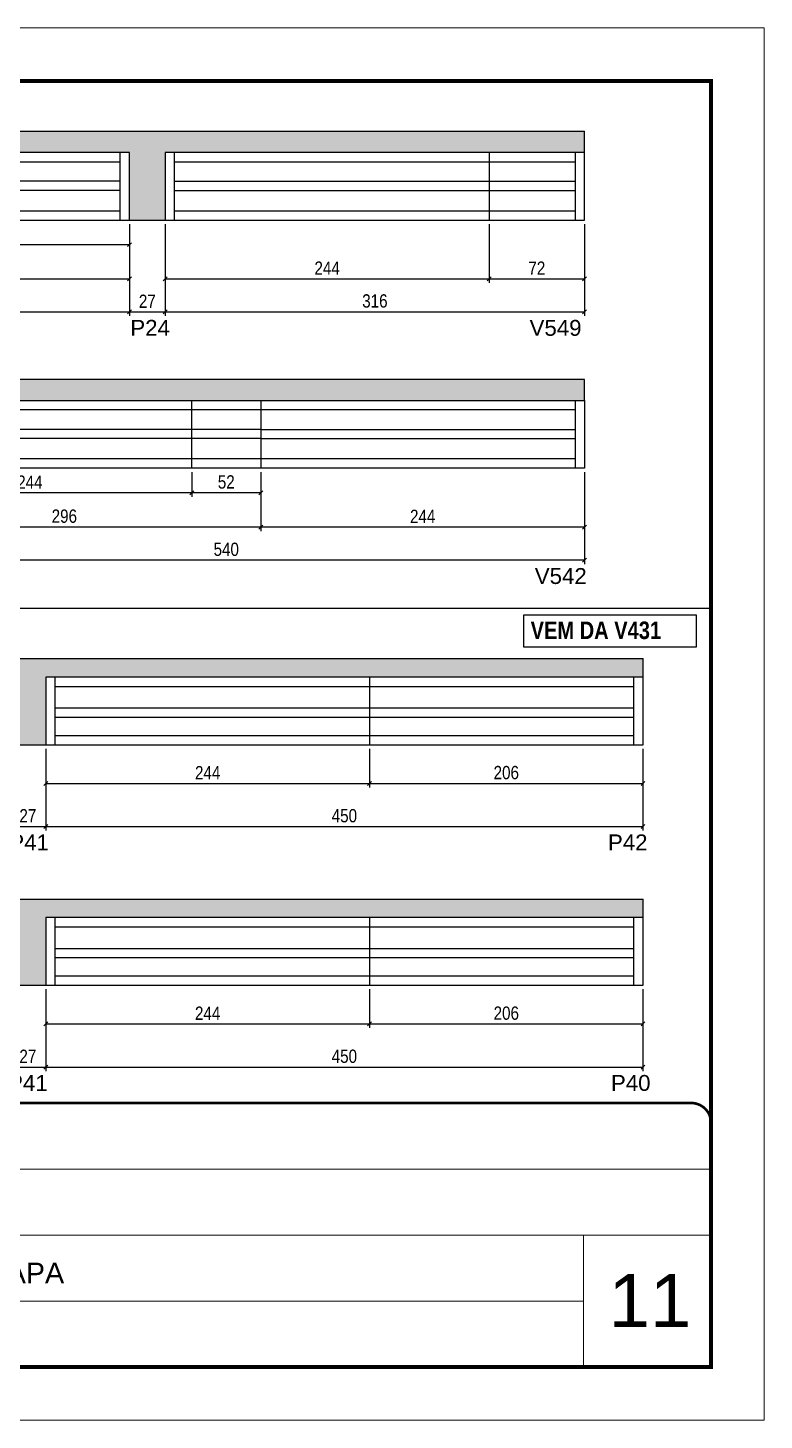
# Model space of a CAD drawing. Extents: x -15895 to 12929, y -2522 to 15173.
# Drawn here: x 7423 to 7978, y 11261 to 12311 of the extents above; entities that cross this region are included whole.
import ezdxf

# ---------------------------------------------------------------- set-up
doc = ezdxf.new("R2010")
doc.units = 0
doc.header["$PDMODE"] = 35
doc.header["$PDSIZE"] = -10
doc.linetypes.add('CONTINUO', pattern=[0])
doc.linetypes.add('DASHED', pattern=[0.75, 0.5, -0.25])
for name, color, linetype in [('5', 5, 'Continuous'), ('COTA', 241, 'Continuous'), ('NOMENCLATURA', 7, 'Continuous'), ('Painéis', 200, 'Continuous'), ('SARR_2.2x7', 40, 'Continuous')]:
    doc.layers.add(name, color=color, linetype=linetype)
for name, color, linetype, lineweight in [('CARIMBO', 255, 'Continuous', 9), ('Folhas', 255, 'Continuous', 9), ('SARRAFO DE PRESSAO', 251, 'DASHED', 9)]:
    doc.layers.add(name, color=color, linetype=linetype, lineweight=lineweight)
doc.styles.add('ARIAL', font='arial.ttf')
doc.styles.add('COTA TECNICA', font='techl___.ttf', dxfattribs={"height": 10})
doc.styles.get("Standard").update_dxf_attribs({"font": 'arial.ttf'})
doc.styles.add('TECNICA', font='techb___.ttf', dxfattribs={"height": 10})
doc.dimstyles.new('PAINEL', dxfattribs={"dimtxt": 10, "dimasz": 3, "dimexe": 3, "dimexo": 3, "dimgap": 3, "dimtad": 1, "dimdec": 1, "dimzin": 12, "dimdsep": 46, "dimtxsty": 'COTA TECNICA', "dimblk1": 'OBLIQUE', "dimblk2": 'OBLIQUE', "dimsah": 1, "dimcen": 0.9, "dimclrd": 4, "dimclre": 4, "dimclrt": 240, "dimadec": 1, "dimazin": 3, "dimtfac": 1, "dimtdec": 1, "dimtmove": 0, "dimatfit": 3, "dimfxl": 1, "dimtolj": 1, "dimtzin": 12, "dimarcsym": 0})

# ---------------------------------------------------------------- blocks, each defined once
blk = doc.blocks.new('9999999999')
at = {"color": 30, "linetype": 'CONTINUO'}
for p, q in [((98564.6, 34379.6), (99584, 34379.6)), ((98564.6, 34329.8), (99488, 34329.8)), ((99584, 34329.8), (99488, 34329.8)), ((99488, 34329.8), (99488, 34230.2)), ((98564.6, 34280), (99488, 34280))]:
    blk.add_line(p, q, dxfattribs=at)
at = {"color": 30, "linetype": 'CONTINUO', "const_width": 2}
blk.add_lwpolyline([(99584, 34230.2), (99584, 34414.4, 0.414214), (99569, 34429.4), (98229, 34429.4, 0.414214), (98214, 34414.4), (98214, 34245.2, 0.414214), (98229, 34230.2), (99584, 34230.2)], format="xyb", dxfattribs=at)
at = {"layer": 'Folhas'}
blk.add_lwpolyline([(98139, 34190.2), (99624, 34190.2), (99624, 35240.2), (98139, 35240.2)], close=True, dxfattribs=at)
at = {"layer": 'Folhas', "color": 30, "const_width": 3}
blk.add_lwpolyline([(98214, 34230.2), (99584, 34230.2), (99584, 35200.2), (98214, 35200.2)], close=True, dxfattribs=at)
at = {"color": 7, "linetype": 'Continuous', "ltscale": 5, "style": 'ARIAL'}
blk.add_text('2°PAVIMENTO - 2°ETAPA', height=15.483, dxfattribs=at).set_placement((98837.7, 34293.5))
blk = doc.blocks.new('_Oblique')
at = {"color": 0, "linetype": 'ByBlock', "lineweight": -2}
blk.add_line((-0.5, -0.5), (0.5, 0.5), dxfattribs=at)
blk = doc.blocks.new('*D174')
at = {"layer": 'COTA', "color": 4, "lineweight": -2, "transparency": 16777216}
for p, q in [((6959.6, 12162.7), (6959.6, 12093.5)), ((7499.6, 12162.7), (7499.6, 12093.5)), ((6959.6, 12096.5), (7499.6, 12096.5))]:
    blk.add_line(p, q, dxfattribs=at)
at = {"layer": 'Defpoints', "color": 0, "transparency": 16777216}
for p in [(6959.6, 12165.7), (7499.6, 12165.7), (7499.6, 12096.5)]:
    blk.add_point(p, dxfattribs=at)
at = {"layer": 'COTA', "color": 4, "lineweight": -2, "transparency": 16777216, "xscale": 3, "yscale": 3, "zscale": 3, "rotation": 180}
blk.add_blockref('_Oblique', (6959.6, 12096.5), dxfattribs=at)
at = {"layer": 'COTA', "color": 4, "lineweight": -2, "transparency": 16777216, "xscale": 3, "yscale": 3, "zscale": 3}
blk.add_blockref('_Oblique', (7499.6, 12096.5), dxfattribs=at)
at = {"layer": 'COTA', "color": 240, "transparency": 16777216, "insert": (7229.6, 12104.6), "char_height": 10, "attachment_point": 5, "style": 'COTA TECNICA'}
blk.add_mtext('\\A1;540', dxfattribs=at)
blk = doc.blocks.new('*D170')
at = {"layer": 'COTA', "color": 4, "lineweight": -2, "transparency": 16777216}
for p, q in [((7203.6, 12162.7), (7203.6, 12118.4)), ((7499.6, 12162.7), (7499.6, 12118.4)), ((7203.6, 12121.4), (7499.6, 12121.4))]:
    blk.add_line(p, q, dxfattribs=at)
at = {"layer": 'Defpoints', "color": 0, "transparency": 16777216}
for p in [(7203.6, 12165.7), (7499.6, 12165.7), (7499.6, 12121.4)]:
    blk.add_point(p, dxfattribs=at)
at = {"layer": 'COTA', "color": 4, "lineweight": -2, "transparency": 16777216, "xscale": 3, "yscale": 3, "zscale": 3, "rotation": 180}
blk.add_blockref('_Oblique', (7203.6, 12121.4), dxfattribs=at)
at = {"layer": 'COTA', "color": 4, "lineweight": -2, "transparency": 16777216, "xscale": 3, "yscale": 3, "zscale": 3}
blk.add_blockref('_Oblique', (7499.6, 12121.4), dxfattribs=at)
at = {"layer": 'COTA', "color": 240, "transparency": 16777216, "insert": (7351.6, 12129.5), "char_height": 10, "attachment_point": 5, "style": 'COTA TECNICA'}
blk.add_mtext('\\A1;296', dxfattribs=at)
blk = doc.blocks.new('*D176')
at = {"layer": 'COTA', "color": 4, "lineweight": -2, "transparency": 16777216}
for p, q in [((7255.6, 12162.7), (7255.6, 12144.2)), ((7499.6, 12162.7), (7499.6, 12144.2)), ((7255.6, 12147.2), (7499.6, 12147.2))]:
    blk.add_line(p, q, dxfattribs=at)
at = {"layer": 'Defpoints', "color": 0, "transparency": 16777216}
for p in [(7255.6, 12165.7), (7499.6, 12165.7), (7499.6, 12147.2)]:
    blk.add_point(p, dxfattribs=at)
at = {"layer": 'COTA', "color": 4, "lineweight": -2, "transparency": 16777216, "xscale": 3, "yscale": 3, "zscale": 3, "rotation": 180}
blk.add_blockref('_Oblique', (7255.6, 12147.2), dxfattribs=at)
at = {"layer": 'COTA', "color": 4, "lineweight": -2, "transparency": 16777216, "xscale": 3, "yscale": 3, "zscale": 3}
blk.add_blockref('_Oblique', (7499.6, 12147.2), dxfattribs=at)
at = {"layer": 'COTA', "color": 240, "transparency": 16777216, "insert": (7377.6, 12155.3), "char_height": 10, "attachment_point": 5, "style": 'COTA TECNICA'}
blk.add_mtext('\\A1;244', dxfattribs=at)
blk = doc.blocks.new('*D179')
at = {"layer": 'COTA', "color": 4, "lineweight": -2, "transparency": 16777216}
for p, q in [((7526.6, 12162.7), (7526.6, 12093.5)), ((7842.6, 12162.7), (7842.6, 12093.5)), ((7526.6, 12096.5), (7842.6, 12096.5))]:
    blk.add_line(p, q, dxfattribs=at)
at = {"layer": 'Defpoints', "color": 0, "transparency": 16777216}
for p in [(7526.6, 12165.7), (7842.6, 12165.7), (7842.6, 12096.5)]:
    blk.add_point(p, dxfattribs=at)
at = {"layer": 'COTA', "color": 4, "lineweight": -2, "transparency": 16777216, "xscale": 3, "yscale": 3, "zscale": 3, "rotation": 180}
blk.add_blockref('_Oblique', (7526.6, 12096.5), dxfattribs=at)
at = {"layer": 'COTA', "color": 4, "lineweight": -2, "transparency": 16777216, "xscale": 3, "yscale": 3, "zscale": 3}
blk.add_blockref('_Oblique', (7842.6, 12096.5), dxfattribs=at)
at = {"layer": 'COTA', "color": 240, "transparency": 16777216, "insert": (7684.6, 12104.7), "char_height": 10, "attachment_point": 5, "style": 'COTA TECNICA'}
blk.add_mtext('\\A1;316', dxfattribs=at)
blk = doc.blocks.new('*D177')
at = {"layer": 'COTA', "color": 4, "lineweight": -2, "transparency": 16777216}
for p, q in [((7526.6, 12162.7), (7526.6, 12118.4)), ((7770.6, 12162.7), (7770.6, 12118.4)), ((7526.6, 12121.4), (7770.6, 12121.4))]:
    blk.add_line(p, q, dxfattribs=at)
at = {"layer": 'Defpoints', "color": 0, "transparency": 16777216}
for p in [(7526.6, 12165.7), (7770.6, 12165.7), (7770.6, 12121.4)]:
    blk.add_point(p, dxfattribs=at)
at = {"layer": 'COTA', "color": 4, "lineweight": -2, "transparency": 16777216, "xscale": 3, "yscale": 3, "zscale": 3, "rotation": 180}
blk.add_blockref('_Oblique', (7526.6, 12121.4), dxfattribs=at)
at = {"layer": 'COTA', "color": 4, "lineweight": -2, "transparency": 16777216, "xscale": 3, "yscale": 3, "zscale": 3}
blk.add_blockref('_Oblique', (7770.6, 12121.4), dxfattribs=at)
at = {"layer": 'COTA', "color": 240, "transparency": 16777216, "insert": (7648.6, 12129.5), "char_height": 10, "attachment_point": 5, "style": 'COTA TECNICA'}
blk.add_mtext('\\A1;244', dxfattribs=at)
blk = doc.blocks.new('*D178')
at = {"layer": 'COTA', "color": 4, "lineweight": -2, "transparency": 16777216}
for p, q in [((7770.6, 12162.7), (7770.6, 12118.4)), ((7842.6, 12162.7), (7842.6, 12118.4)), ((7770.6, 12121.4), (7842.6, 12121.4))]:
    blk.add_line(p, q, dxfattribs=at)
at = {"layer": 'Defpoints', "color": 0, "transparency": 16777216}
for p in [(7770.6, 12165.7), (7842.6, 12165.7), (7842.6, 12121.4)]:
    blk.add_point(p, dxfattribs=at)
at = {"layer": 'COTA', "color": 4, "lineweight": -2, "transparency": 16777216, "xscale": 3, "yscale": 3, "zscale": 3, "rotation": 180}
blk.add_blockref('_Oblique', (7770.6, 12121.4), dxfattribs=at)
at = {"layer": 'COTA', "color": 4, "lineweight": -2, "transparency": 16777216, "xscale": 3, "yscale": 3, "zscale": 3}
blk.add_blockref('_Oblique', (7842.6, 12121.4), dxfattribs=at)
at = {"layer": 'COTA', "color": 240, "transparency": 16777216, "insert": (7806.6, 12129.5), "char_height": 10, "attachment_point": 5, "style": 'COTA TECNICA'}
blk.add_mtext('\\A1;72', dxfattribs=at)
blk = doc.blocks.new('*D180')
at = {"layer": 'COTA', "color": 4, "lineweight": -2, "transparency": 16777216}
for p, q in [((7302.6, 11975.6), (7302.6, 11906.3)), ((7842.6, 11975.6), (7842.6, 11906.3)), ((7842.6, 11909.3), (7302.6, 11909.3))]:
    blk.add_line(p, q, dxfattribs=at)
at = {"layer": 'Defpoints', "color": 0, "transparency": 16777216}
for p in [(7302.6, 11978.6), (7842.6, 11978.6), (7302.6, 11909.3)]:
    blk.add_point(p, dxfattribs=at)
at = {"layer": 'COTA', "color": 4, "lineweight": -2, "transparency": 16777216, "xscale": 3, "yscale": 3, "zscale": 3, "rotation": 180}
blk.add_blockref('_Oblique', (7302.6, 11909.3), dxfattribs=at)
at = {"layer": 'COTA', "color": 4, "lineweight": -2, "transparency": 16777216, "xscale": 3, "yscale": 3, "zscale": 3}
blk.add_blockref('_Oblique', (7842.6, 11909.3), dxfattribs=at)
at = {"layer": 'COTA', "color": 240, "transparency": 16777216, "insert": (7572.6, 11917.4), "char_height": 10, "attachment_point": 5, "style": 'COTA TECNICA'}
blk.add_mtext('\\A1;540', dxfattribs=at)
blk = doc.blocks.new('*D181')
at = {"layer": 'COTA', "color": 4, "lineweight": -2, "transparency": 16777216}
for p, q in [((7598.6, 11975.6), (7598.6, 11931.2)), ((7842.6, 11975.6), (7842.6, 11931.2)), ((7842.6, 11934.2), (7598.6, 11934.2))]:
    blk.add_line(p, q, dxfattribs=at)
at = {"layer": 'Defpoints', "color": 0, "transparency": 16777216}
for p in [(7598.6, 11978.6), (7842.6, 11978.6), (7598.6, 11934.2)]:
    blk.add_point(p, dxfattribs=at)
at = {"layer": 'COTA', "color": 4, "lineweight": -2, "transparency": 16777216, "xscale": 3, "yscale": 3, "zscale": 3, "rotation": 180}
blk.add_blockref('_Oblique', (7598.6, 11934.2), dxfattribs=at)
at = {"layer": 'COTA', "color": 4, "lineweight": -2, "transparency": 16777216, "xscale": 3, "yscale": 3, "zscale": 3}
blk.add_blockref('_Oblique', (7842.6, 11934.2), dxfattribs=at)
at = {"layer": 'COTA', "color": 240, "transparency": 16777216, "insert": (7720.6, 11942.3), "char_height": 10, "attachment_point": 5, "style": 'COTA TECNICA'}
blk.add_mtext('\\A1;244', dxfattribs=at)
blk = doc.blocks.new('*D182')
at = {"layer": 'COTA', "color": 4, "lineweight": -2, "transparency": 16777216}
for p, q in [((7302.6, 11975.6), (7302.6, 11931.2)), ((7598.6, 11975.6), (7598.6, 11931.2)), ((7598.6, 11934.2), (7302.6, 11934.2))]:
    blk.add_line(p, q, dxfattribs=at)
at = {"layer": 'Defpoints', "color": 0, "transparency": 16777216}
for p in [(7302.6, 11978.6), (7598.6, 11978.6), (7302.6, 11934.2)]:
    blk.add_point(p, dxfattribs=at)
at = {"layer": 'COTA', "color": 4, "lineweight": -2, "transparency": 16777216, "xscale": 3, "yscale": 3, "zscale": 3, "rotation": 180}
blk.add_blockref('_Oblique', (7302.6, 11934.2), dxfattribs=at)
at = {"layer": 'COTA', "color": 4, "lineweight": -2, "transparency": 16777216, "xscale": 3, "yscale": 3, "zscale": 3}
blk.add_blockref('_Oblique', (7598.6, 11934.2), dxfattribs=at)
at = {"layer": 'COTA', "color": 240, "transparency": 16777216, "insert": (7450.6, 11942.4), "char_height": 10, "attachment_point": 5, "style": 'COTA TECNICA'}
blk.add_mtext('\\A1;296', dxfattribs=at)
blk = doc.blocks.new('*D186')
at = {"layer": 'COTA', "color": 4, "lineweight": -2, "transparency": 16777216}
for p, q in [((7546.6, 11975.6), (7546.6, 11957.1)), ((7598.6, 11975.6), (7598.6, 11957.1)), ((7598.6, 11960.1), (7546.6, 11960.1))]:
    blk.add_line(p, q, dxfattribs=at)
at = {"layer": 'Defpoints', "color": 0, "transparency": 16777216}
for p in [(7546.6, 11978.6), (7598.6, 11978.6), (7546.6, 11960.1)]:
    blk.add_point(p, dxfattribs=at)
at = {"layer": 'COTA', "color": 4, "lineweight": -2, "transparency": 16777216, "xscale": 3, "yscale": 3, "zscale": 3, "rotation": 180}
blk.add_blockref('_Oblique', (7546.6, 11960.1), dxfattribs=at)
at = {"layer": 'COTA', "color": 4, "lineweight": -2, "transparency": 16777216, "xscale": 3, "yscale": 3, "zscale": 3}
blk.add_blockref('_Oblique', (7598.6, 11960.1), dxfattribs=at)
at = {"layer": 'COTA', "color": 240, "transparency": 16777216, "insert": (7572.6, 11968.2), "char_height": 10, "attachment_point": 5, "style": 'COTA TECNICA'}
blk.add_mtext('\\A1;52', dxfattribs=at)
blk = doc.blocks.new('*D187')
at = {"layer": 'COTA', "color": 4, "lineweight": -2, "transparency": 16777216}
for p, q in [((7302.6, 11975.6), (7302.6, 11957.1)), ((7546.6, 11975.6), (7546.6, 11957.1)), ((7546.6, 11960.1), (7302.6, 11960.1))]:
    blk.add_line(p, q, dxfattribs=at)
at = {"layer": 'Defpoints', "color": 0, "transparency": 16777216}
for p in [(7302.6, 11978.6), (7546.6, 11978.6), (7302.6, 11960.1)]:
    blk.add_point(p, dxfattribs=at)
at = {"layer": 'COTA', "color": 4, "lineweight": -2, "transparency": 16777216, "xscale": 3, "yscale": 3, "zscale": 3, "rotation": 180}
blk.add_blockref('_Oblique', (7302.6, 11960.1), dxfattribs=at)
at = {"layer": 'COTA', "color": 4, "lineweight": -2, "transparency": 16777216, "xscale": 3, "yscale": 3, "zscale": 3}
blk.add_blockref('_Oblique', (7546.6, 11960.1), dxfattribs=at)
at = {"layer": 'COTA', "color": 240, "transparency": 16777216, "insert": (7424.6, 11968.1), "char_height": 10, "attachment_point": 5, "style": 'COTA TECNICA'}
blk.add_mtext('\\A1;244', dxfattribs=at)
blk = doc.blocks.new('*D587')
at = {"layer": 'COTA', "color": 4, "lineweight": -2, "transparency": 16777216}
for p, q in [((7436.6, 11585.7), (7436.6, 11524)), ((7886.6, 11585.7), (7886.6, 11524)), ((7436.6, 11527), (7886.6, 11527))]:
    blk.add_line(p, q, dxfattribs=at)
at = {"layer": 'Defpoints', "color": 0, "transparency": 16777216}
for p in [(7436.6, 11588.7), (7886.6, 11588.7), (7886.6, 11527)]:
    blk.add_point(p, dxfattribs=at)
at = {"layer": 'COTA', "color": 4, "lineweight": -2, "transparency": 16777216, "xscale": 3, "yscale": 3, "zscale": 3, "rotation": 180}
blk.add_blockref('_Oblique', (7436.6, 11527), dxfattribs=at)
at = {"layer": 'COTA', "color": 4, "lineweight": -2, "transparency": 16777216, "xscale": 3, "yscale": 3, "zscale": 3}
blk.add_blockref('_Oblique', (7886.6, 11527), dxfattribs=at)
at = {"layer": 'COTA', "color": 240, "transparency": 16777216, "insert": (7661.6, 11535.1), "char_height": 10, "attachment_point": 5, "style": 'COTA TECNICA'}
blk.add_mtext('\\A1;450', dxfattribs=at)
blk = doc.blocks.new('*D588')
at = {"layer": 'COTA', "color": 4, "lineweight": -2, "transparency": 16777216}
for p, q in [((7436.6, 11585.7), (7436.6, 11556.5)), ((7680.6, 11585.7), (7680.6, 11556.5)), ((7436.6, 11559.5), (7680.6, 11559.5))]:
    blk.add_line(p, q, dxfattribs=at)
at = {"layer": 'Defpoints', "color": 0, "transparency": 16777216}
for p in [(7436.6, 11588.7), (7680.6, 11588.7), (7680.6, 11559.5)]:
    blk.add_point(p, dxfattribs=at)
at = {"layer": 'COTA', "color": 4, "lineweight": -2, "transparency": 16777216, "xscale": 3, "yscale": 3, "zscale": 3, "rotation": 180}
blk.add_blockref('_Oblique', (7436.6, 11559.5), dxfattribs=at)
at = {"layer": 'COTA', "color": 4, "lineweight": -2, "transparency": 16777216, "xscale": 3, "yscale": 3, "zscale": 3}
blk.add_blockref('_Oblique', (7680.6, 11559.5), dxfattribs=at)
at = {"layer": 'COTA', "color": 240, "transparency": 16777216, "insert": (7558.6, 11567.6), "char_height": 10, "attachment_point": 5, "style": 'COTA TECNICA'}
blk.add_mtext('\\A1;244', dxfattribs=at)
blk = doc.blocks.new('*D589')
at = {"layer": 'COTA', "color": 4, "lineweight": -2, "transparency": 16777216}
for p, q in [((7680.6, 11585.7), (7680.6, 11556.5)), ((7886.6, 11585.7), (7886.6, 11556.5)), ((7680.6, 11559.5), (7886.6, 11559.5))]:
    blk.add_line(p, q, dxfattribs=at)
at = {"layer": 'Defpoints', "color": 0, "transparency": 16777216}
for p in [(7680.6, 11588.7), (7886.6, 11588.7), (7886.6, 11559.5)]:
    blk.add_point(p, dxfattribs=at)
at = {"layer": 'COTA', "color": 4, "lineweight": -2, "transparency": 16777216, "xscale": 3, "yscale": 3, "zscale": 3, "rotation": 180}
blk.add_blockref('_Oblique', (7680.6, 11559.5), dxfattribs=at)
at = {"layer": 'COTA', "color": 4, "lineweight": -2, "transparency": 16777216, "xscale": 3, "yscale": 3, "zscale": 3}
blk.add_blockref('_Oblique', (7886.6, 11559.5), dxfattribs=at)
at = {"layer": 'COTA', "color": 240, "transparency": 16777216, "insert": (7783.6, 11567.6), "char_height": 10, "attachment_point": 5, "style": 'COTA TECNICA'}
blk.add_mtext('\\A1;206', dxfattribs=at)
blk = doc.blocks.new('*D590')
at = {"layer": 'COTA', "color": 4, "lineweight": -2, "transparency": 16777216}
for p, q in [((7436.6, 11767.1), (7436.6, 11705.4)), ((7886.6, 11767.1), (7886.6, 11705.4)), ((7436.6, 11708.4), (7886.6, 11708.4))]:
    blk.add_line(p, q, dxfattribs=at)
at = {"layer": 'Defpoints', "color": 0, "transparency": 16777216}
for p in [(7436.6, 11770.1), (7886.6, 11770.1), (7886.6, 11708.4)]:
    blk.add_point(p, dxfattribs=at)
at = {"layer": 'COTA', "color": 4, "lineweight": -2, "transparency": 16777216, "xscale": 3, "yscale": 3, "zscale": 3, "rotation": 180}
blk.add_blockref('_Oblique', (7436.6, 11708.4), dxfattribs=at)
at = {"layer": 'COTA', "color": 4, "lineweight": -2, "transparency": 16777216, "xscale": 3, "yscale": 3, "zscale": 3}
blk.add_blockref('_Oblique', (7886.6, 11708.4), dxfattribs=at)
at = {"layer": 'COTA', "color": 240, "transparency": 16777216, "insert": (7661.6, 11716.5), "char_height": 10, "attachment_point": 5, "style": 'COTA TECNICA'}
blk.add_mtext('\\A1;450', dxfattribs=at)
blk = doc.blocks.new('*D591')
at = {"layer": 'COTA', "color": 4, "lineweight": -2, "transparency": 16777216}
for p, q in [((7436.6, 11767.1), (7436.6, 11737.9)), ((7680.6, 11767.1), (7680.6, 11737.9)), ((7436.6, 11740.9), (7680.6, 11740.9))]:
    blk.add_line(p, q, dxfattribs=at)
at = {"layer": 'Defpoints', "color": 0, "transparency": 16777216}
for p in [(7436.6, 11770.1), (7680.6, 11770.1), (7680.6, 11740.9)]:
    blk.add_point(p, dxfattribs=at)
at = {"layer": 'COTA', "color": 4, "lineweight": -2, "transparency": 16777216, "xscale": 3, "yscale": 3, "zscale": 3, "rotation": 180}
blk.add_blockref('_Oblique', (7436.6, 11740.9), dxfattribs=at)
at = {"layer": 'COTA', "color": 4, "lineweight": -2, "transparency": 16777216, "xscale": 3, "yscale": 3, "zscale": 3}
blk.add_blockref('_Oblique', (7680.6, 11740.9), dxfattribs=at)
at = {"layer": 'COTA', "color": 240, "transparency": 16777216, "insert": (7558.6, 11749), "char_height": 10, "attachment_point": 5, "style": 'COTA TECNICA'}
blk.add_mtext('\\A1;244', dxfattribs=at)
blk = doc.blocks.new('*D592')
at = {"layer": 'COTA', "color": 4, "lineweight": -2, "transparency": 16777216}
for p, q in [((7680.6, 11767.1), (7680.6, 11737.9)), ((7886.6, 11767.1), (7886.6, 11737.9)), ((7680.6, 11740.9), (7886.6, 11740.9))]:
    blk.add_line(p, q, dxfattribs=at)
at = {"layer": 'Defpoints', "color": 0, "transparency": 16777216}
for p in [(7680.6, 11770.1), (7886.6, 11770.1), (7886.6, 11740.9)]:
    blk.add_point(p, dxfattribs=at)
at = {"layer": 'COTA', "color": 4, "lineweight": -2, "transparency": 16777216, "xscale": 3, "yscale": 3, "zscale": 3, "rotation": 180}
blk.add_blockref('_Oblique', (7680.6, 11740.9), dxfattribs=at)
at = {"layer": 'COTA', "color": 4, "lineweight": -2, "transparency": 16777216, "xscale": 3, "yscale": 3, "zscale": 3}
blk.add_blockref('_Oblique', (7886.6, 11740.9), dxfattribs=at)
at = {"layer": 'COTA', "color": 240, "transparency": 16777216, "insert": (7783.6, 11749), "char_height": 10, "attachment_point": 5, "style": 'COTA TECNICA'}
blk.add_mtext('\\A1;206', dxfattribs=at)
blk = doc.blocks.new('*D1917')
at = {"layer": 'COTA', "color": 4, "lineweight": -2, "transparency": 16777216}
for p, q in [((7499.6, 12162.7), (7499.6, 12093.5)), ((7526.6, 12162.7), (7526.6, 12093.5)), ((7499.6, 12096.5), (7526.6, 12096.5))]:
    blk.add_line(p, q, dxfattribs=at)
at = {"layer": 'Defpoints', "color": 0, "transparency": 16777216}
for p in [(7499.6, 12165.7), (7526.6, 12165.7), (7526.6, 12096.5)]:
    blk.add_point(p, dxfattribs=at)
at = {"layer": 'COTA', "color": 4, "lineweight": -2, "transparency": 16777216, "xscale": 3, "yscale": 3, "zscale": 3, "rotation": 180}
blk.add_blockref('_Oblique', (7499.6, 12096.5), dxfattribs=at)
at = {"layer": 'COTA', "color": 4, "lineweight": -2, "transparency": 16777216, "xscale": 3, "yscale": 3, "zscale": 3}
blk.add_blockref('_Oblique', (7526.6, 12096.5), dxfattribs=at)
at = {"layer": 'COTA', "color": 240, "transparency": 16777216, "insert": (7513.1, 12104.5), "char_height": 10, "attachment_point": 5, "style": 'COTA TECNICA'}
blk.add_mtext('\\A1;27', dxfattribs=at)
blk = doc.blocks.new('*D1925')
at = {"layer": 'COTA', "color": 4, "lineweight": -2, "transparency": 16777216}
for p, q in [((7409.6, 11767.1), (7409.6, 11705.4)), ((7436.6, 11767.1), (7436.6, 11705.4)), ((7409.6, 11708.4), (7436.6, 11708.4))]:
    blk.add_line(p, q, dxfattribs=at)
at = {"layer": 'Defpoints', "color": 0, "transparency": 16777216}
for p in [(7409.6, 11770.1), (7436.6, 11770.1), (7436.6, 11708.4)]:
    blk.add_point(p, dxfattribs=at)
at = {"layer": 'COTA', "color": 4, "lineweight": -2, "transparency": 16777216, "xscale": 3, "yscale": 3, "zscale": 3, "rotation": 180}
blk.add_blockref('_Oblique', (7409.6, 11708.4), dxfattribs=at)
at = {"layer": 'COTA', "color": 4, "lineweight": -2, "transparency": 16777216, "xscale": 3, "yscale": 3, "zscale": 3}
blk.add_blockref('_Oblique', (7436.6, 11708.4), dxfattribs=at)
at = {"layer": 'COTA', "color": 240, "transparency": 16777216, "insert": (7423.1, 11716.5), "char_height": 10, "attachment_point": 5, "style": 'COTA TECNICA'}
blk.add_mtext('\\A1;27', dxfattribs=at)
blk = doc.blocks.new('*D1926')
at = {"layer": 'COTA', "color": 4, "lineweight": -2, "transparency": 16777216}
for p, q in [((7409.6, 11585.7), (7409.6, 11524)), ((7436.6, 11585.7), (7436.6, 11524)), ((7409.6, 11527), (7436.6, 11527))]:
    blk.add_line(p, q, dxfattribs=at)
at = {"layer": 'Defpoints', "color": 0, "transparency": 16777216}
for p in [(7409.6, 11588.7), (7436.6, 11588.7), (7436.6, 11527)]:
    blk.add_point(p, dxfattribs=at)
at = {"layer": 'COTA', "color": 4, "lineweight": -2, "transparency": 16777216, "xscale": 3, "yscale": 3, "zscale": 3, "rotation": 180}
blk.add_blockref('_Oblique', (7409.6, 11527), dxfattribs=at)
at = {"layer": 'COTA', "color": 4, "lineweight": -2, "transparency": 16777216, "xscale": 3, "yscale": 3, "zscale": 3}
blk.add_blockref('_Oblique', (7436.6, 11527), dxfattribs=at)
at = {"layer": 'COTA', "color": 240, "transparency": 16777216, "insert": (7423.1, 11535.1), "char_height": 10, "attachment_point": 5, "style": 'COTA TECNICA'}
blk.add_mtext('\\A1;27', dxfattribs=at)

msp = doc.modelspace()

# ---------------------------------------------------------------- hatches: boundary and pattern name
at = {"layer": 'COTA'}
h = msp.add_hatch(dxfattribs=at)
h.set_pattern_fill('AR-CONC', color=256, scale=0.03)
h.set_pattern_definition([(50, (1.5, 0), (5.4655401, -0.4781726), [0.5715, -6.2865]), (355, (1.5, 0), (-1.0573026, 5.7317054), [0.4572, -5.0292175]), (100.451445, (1.9555, -0.04), (4.4082374, 5.2535326), [0.4857003, -5.3427073]), (46.1842, (1.5, 1.524), (8.1323712, -1.2612698), [0.85725, -9.42975]), (96.63556, (2.178, 1.419), (7.122124, 7.4227837), [0.7285507, -8.0140682]), (351.18415, (1.5, 1.524), (7.122124, 7.4227837), [0.685799, -7.543792]), (21, (2.262, 1.143), (4.5484317, -3.067956), [0.5715, -6.2865]), (326, (2.262, 1.143), (1.8540609, 5.525639), [0.4572, -5.0292]), (71.451445, (2.641, 0.8873), (6.4024926, 2.457683), [0.4857003, -5.3426981]), (37.5, (1.5, 0), (0.0926581, 2.53665117), [0, -4.96824, 0, -5.1054, 0, -5.04825]), (7.5, (1.5, 0), (2.0045899, 3.00541724), [0, -2.91084, 0, -4.85394, 0, -1.92405]), (327.5, (-0.1993, 0), (4.06771786, -0.17186232), [0, -1.905, 0, -5.9436, 0, -7.8867]), (317.5, (-0.9613, 0), (4.4438754, 0.7627947), [0, -2.4765, 0, -3.94716, 0, -5.6007])])
h.paths.add_polyline_path([(7499.63, 12165.71), (7526.63, 12165.71), (7526.63, 12216.71), (7842.63, 12216.71), (7842.63, 12232.71), (6959.63, 12232.71), (6959.63, 12216.71), (7499.63, 12216.71)])
h = msp.add_hatch(dxfattribs=at)
h.set_pattern_fill('AR-CONC', color=256, scale=0.03)
h.set_pattern_definition([(50, (-1.5, -187.1567), (5.4655401, -0.4781726), [0.5715, -6.2865]), (355, (-1.5, -187.1567), (-1.0573026, 5.7317054), [0.4572, -5.0292175]), (100.451445, (-1.0445, -187.1965), (4.4082374, 5.2535326), [0.4857003, -5.3427073]), (46.1842, (-1.5, -185.633), (8.1323712, -1.2612698), [0.85725, -9.42975]), (96.63556, (-0.822, -185.738), (7.122124, 7.4227837), [0.7285507, -8.0140682]), (351.18415, (-1.5, -185.633), (7.122124, 7.4227837), [0.685799, -7.543792]), (21, (-0.738, -186.0137), (4.5484317, -3.067956), [0.5715, -6.2865]), (326, (-0.738, -186.0137), (1.8540609, 5.525639), [0.4572, -5.0292]), (71.451445, (-0.359, -186.2693), (6.4024926, 2.457683), [0.4857003, -5.3426981]), (37.5, (-1.5, -187.1567), (0.0926581, 2.53665117), [0, -4.96824, 0, -5.1054, 0, -5.04825]), (7.5, (-1.5, -187.1567), (2.0045899, 3.00541724), [0, -2.91084, 0, -4.85394, 0, -1.92405]), (327.5, (-3.1993, -187.1567), (4.06771786, -0.17186232), [0, -1.905, 0, -5.9436, 0, -7.8867]), (317.5, (-3.9613, -187.1567), (4.4438754, 0.7627947), [0, -2.4765, 0, -3.94716, 0, -5.6007])])
h.paths.add_polyline_path([(7302.63, 12029.56), (7842.63, 12029.56), (7842.63, 12045.56), (6959.63, 12045.56), (6959.63, 12029.56), (7275.63, 12029.56), (7275.63, 11978.56), (7302.63, 11978.56)])
h = msp.add_hatch(dxfattribs=at)
h.set_pattern_fill('AR-CONC', color=256, scale=0.03)
h.paths.add_polyline_path([(7436.63, 11821.1), (7886.63, 11821.1), (7886.63, 11835.1), (6959.63, 11835.1), (6959.63, 11821.1), (7409.63, 11821.1), (7409.63, 11770.1), (7436.63, 11770.1)])
h = msp.add_hatch(dxfattribs=at)
h.set_pattern_fill('AR-CONC', color=256, scale=0.03)
h.set_pattern_definition([(50, (-3, 0), (5.46554, -0.4781726), [0.5715, -6.2865]), (355, (-3, 0), (-1.0573026, 5.7317054), [0.4572, -5.0292175]), (100.451445, (-2.5445, -0.04), (4.4082374, 5.2535326), [0.4857003, -5.3427073]), (46.1842, (-3, 1.524), (8.1323712, -1.2612698), [0.85725, -9.42975]), (96.63556, (-2.322, 1.419), (7.122124, 7.4227837), [0.7285507, -8.014068]), (351.18415, (-3, 1.524), (7.122124, 7.4227837), [0.685799, -7.543792]), (21, (-2.238, 1.143), (4.5484317, -3.067956), [0.5715, -6.2865]), (326, (-2.238, 1.143), (1.8540609, 5.525639), [0.4572, -5.0292]), (71.451445, (-1.859, 0.8873), (6.4024926, 2.457683), [0.4857003, -5.3426981]), (37.5, (-3, 0), (0.0926581, 2.53665117), [0, -4.96824, 0, -5.1054, 0, -5.04825]), (7.5, (-3, 0), (2.0045899, 3.00541724), [0, -2.91084, 0, -4.85394, 0, -1.92405]), (327.5, (-4.6993, 0), (4.06771786, -0.17186232), [0, -1.905, 0, -5.9436, 0, -7.8867]), (317.5, (-5.4613, 0), (4.4438754, 0.7627947), [0, -2.4765, 0, -3.94716, 0, -5.6007])])
h.paths.add_polyline_path([(7436.63, 11639.69), (7886.63, 11639.69), (7886.63, 11653.69), (6959.63, 11653.69), (6959.63, 11639.69), (7409.63, 11639.69), (7409.63, 11588.69), (7436.63, 11588.69)])

# ---------------------------------------------------------------- linework, layer by layer
for p, q in [((6959.63, 12232.71), (7842.63, 12232.71)), ((7842.63, 12216.71), (7842.63, 12232.71)), ((7499.63, 12165.71), (7526.63, 12165.71)), ((7842.63, 12045.56), (6959.63, 12045.56)), ((7842.63, 12029.56), (7842.63, 12045.56)), ((6567.87, 11873.1), (7937.87, 11873.1)), ((6959.63, 11835.1), (7886.63, 11835.1)), ((7886.63, 11821.1), (7886.63, 11835.1)), ((7409.63, 11770.1), (7436.63, 11770.1)), ((6959.63, 11653.69), (7886.63, 11653.69)), ((7886.63, 11639.69), (7886.63, 11653.69)), ((7409.63, 11588.69), (7436.63, 11588.69))]:
    msp.add_line(p, q, dxfattribs=at)
at = {"layer": 'NOMENCLATURA'}
msp.add_lwpolyline([(7796.92, 11868.11), (7926.55, 11868.11), (7926.55, 11843.54), (7796.92, 11843.54)], close=True, dxfattribs=at)
at = {"layer": 'Painéis', "linetype": 'ByBlock'}
for p, q in [((7499.63, 12216.71), (6959.63, 12216.71)), ((7499.63, 12165.71), (7499.63, 12216.71)), ((7842.63, 12216.71), (7526.63, 12216.71)), ((7526.63, 12216.71), (7526.63, 12165.71)), ((7770.63, 12216.71), (7770.63, 12165.71)), ((7842.63, 12165.71), (7842.63, 12216.71)), ((6959.63, 12165.71), (7499.63, 12165.71)), ((7526.63, 12165.71), (7842.63, 12165.71)), ((7302.63, 12029.56), (7842.63, 12029.56)), ((7546.63, 11978.56), (7546.63, 12029.56)), ((7598.63, 12029.56), (7598.63, 11978.56)), ((7842.63, 12029.56), (7842.63, 11978.56)), ((7842.63, 11978.56), (7302.63, 11978.56)), ((7886.63, 11821.1), (7436.63, 11821.1)), ((7436.63, 11821.1), (7436.63, 11770.1)), ((7680.63, 11821.1), (7680.63, 11770.1)), ((7886.63, 11770.1), (7886.63, 11821.1)), ((7436.63, 11770.1), (7886.63, 11770.1)), ((7886.63, 11639.69), (7436.63, 11639.69)), ((7436.63, 11639.69), (7436.63, 11588.69)), ((7680.63, 11639.69), (7680.63, 11588.69)), ((7886.63, 11588.69), (7886.63, 11639.69)), ((7436.63, 11588.69), (7886.63, 11588.69))]:
    msp.add_line(p, q, dxfattribs=at)
at = {"layer": 'SARR_2.2x7', "linetype": 'Continuous'}
for p, q in [((7492.63, 12165.71), (7492.63, 12216.71)), ((7533.63, 12165.71), (7533.63, 12216.71)), ((7835.63, 12165.71), (7835.63, 12216.71)), ((7203.63, 12209.71), (7492.63, 12209.71)), ((7533.63, 12209.71), (7770.63, 12209.71)), ((7770.63, 12209.71), (7835.63, 12209.71)), ((7492.63, 12195.06), (7203.63, 12195.06)), ((7533.63, 12195.06), (7770.63, 12195.06)), ((7770.63, 12195.06), (7835.63, 12195.06)), ((7492.63, 12188.06), (7203.63, 12188.06)), ((7533.63, 12188.06), (7770.63, 12188.06)), ((7770.63, 12188.06), (7835.63, 12188.06)), ((7203.63, 12172.71), (7492.63, 12172.71)), ((7533.63, 12172.71), (7770.63, 12172.71)), ((7770.63, 12172.71), (7835.63, 12172.71)), ((7598.63, 12022.56), (7309.63, 12022.56)), ((7835.63, 12022.56), (7598.63, 12022.56)), ((7835.63, 11978.56), (7835.63, 12029.56)), ((7598.63, 12007.9), (7309.63, 12007.9)), ((7598.63, 12007.9), (7835.63, 12007.9)), ((7598.63, 12000.9), (7309.63, 12000.9)), ((7598.63, 12000.9), (7835.63, 12000.9)), ((7598.63, 11985.56), (7309.63, 11985.56)), ((7835.63, 11985.56), (7598.63, 11985.56)), ((7443.63, 11770.1), (7443.63, 11821.1)), ((7443.63, 11814.1), (7680.63, 11814.1)), ((7680.63, 11814.1), (7879.63, 11814.1)), ((7879.63, 11770.1), (7879.63, 11821.1)), ((7443.63, 11797.93), (7680.63, 11797.93)), ((7680.63, 11797.93), (7879.63, 11797.93)), ((7443.63, 11790.93), (7680.63, 11790.93)), ((7680.63, 11790.93), (7879.63, 11790.93)), ((7443.63, 11777.1), (7680.63, 11777.1)), ((7680.63, 11777.1), (7879.63, 11777.1)), ((7443.63, 11588.69), (7443.63, 11639.69)), ((7879.63, 11588.69), (7879.63, 11639.69)), ((7443.63, 11632.69), (7680.63, 11632.69)), ((7680.63, 11632.69), (7879.63, 11632.69)), ((7443.63, 11616.52), (7680.63, 11616.52)), ((7680.63, 11616.52), (7879.63, 11616.52)), ((7443.63, 11609.52), (7680.63, 11609.52)), ((7680.63, 11609.52), (7879.63, 11609.52)), ((7443.63, 11595.69), (7680.63, 11595.69)), ((7680.63, 11595.69), (7879.63, 11595.69))]:
    msp.add_line(p, q, dxfattribs=at)

# ---------------------------------------------------------------- block references
at = {"layer": 'SARRAFO DE PRESSAO', "color": 6, "linetype": 'ByBlock'}
msp.add_blockref('9999999999', (-91646.11, -22929.5), dxfattribs=at)

# ---------------------------------------------------------------- texts
at = {"layer": '5', "linetype": 'Continuous'}
for s, rotation, p in [('P24', 359.99996, (7500.32, 12078.46)), ('V549', 359.99996, (7801.14, 12078.46)), ('V542', 0.00004, (7805.07, 11891.31)), ('P41', 359.99996, (7409.16, 11690.42)), ('P42', 359.99996, (7860.2, 11690.42)), ('P41', 359.99996, (7408.25, 11509.01)), ('P40', 0.00004, (7862.45, 11509.01))]:
    msp.add_text(s, height=12, rotation=rotation, dxfattribs=at).set_placement(p)
at = {"layer": 'CARIMBO', "style": 'ARIAL'}
msp.add_text('11', height=40, dxfattribs=at).set_placement((7860.73, 11330.85))
at = {"layer": 'NOMENCLATURA', "style": 'TECNICA'}
msp.add_text('VEM DA V431', height=13.2, dxfattribs=at).set_placement((7801.93, 11849.8))

# ---------------------------------------------------------------- dimensions: what is measured, and where the dimension line sits
at = {"layer": 'COTA'}
for base, p1, p2, angle, picture, middle in [((7499.63, 12096.48), (6959.63, 12165.71), (7499.63, 12165.71), 180, '*D174', (7229.63, 12104.59)), ((7842.63, 12096.48), (7526.63, 12165.71), (7842.63, 12165.71), 180, '*D179', (7684.63, 12104.69)), ((7302.63, 11909.32), (7842.63, 11978.56), (7302.63, 11978.56), 0, '*D180', (7572.63, 11917.43)), ((7546.63, 11960.07), (7598.63, 11978.56), (7546.63, 11978.56), 180, '*D186', (7572.63, 11968.17)), ((7598.63, 11934.23), (7842.63, 11978.56), (7598.63, 11978.56), 180, '*D181', (7720.63, 11942.31)), ((7886.63, 11708.44), (7436.63, 11770.1), (7886.63, 11770.1), 180, '*D590', (7661.63, 11716.54)), ((7886.63, 11527.02), (7436.63, 11588.69), (7886.63, 11588.69), 180, '*D587', (7661.63, 11535.13))]:
    dim = msp.add_linear_dim(base=base, p1=p1, p2=p2, angle=angle, dimstyle='PAINEL', dxfattribs=at)
    dim.commit()
    dim.dimension.update_dxf_attribs({"geometry": picture, "text_midpoint": middle})
for base, p1, p2, picture, middle in [((7499.63, 12121.39), (7203.63, 12165.71), (7499.63, 12165.71), '*D170', (7351.63, 12129.52)), ((7499.63, 12147.22), (7255.63, 12165.71), (7499.63, 12165.71), '*D176', (7377.63, 12155.29)), ((7842.63, 12121.39), (7770.63, 12165.71), (7842.63, 12165.71), '*D178', (7806.63, 12129.46)), ((7886.63, 11740.92), (7680.63, 11770.1), (7886.63, 11770.1), '*D592', (7783.63, 11749.03)), ((7886.63, 11559.51), (7680.63, 11588.69), (7886.63, 11588.69), '*D589', (7783.63, 11567.61))]:
    dim = msp.add_linear_dim(base=base, p1=p1, p2=p2, dimstyle='PAINEL', override={"dimtmove": 1}, dxfattribs=at)
    dim.commit()
    dim.dimension.update_dxf_attribs({"geometry": picture, "text_midpoint": middle})
for base, p1, p2, picture, middle in [((7526.63, 12096.48), (7499.63, 12165.71), (7526.63, 12165.71), '*D1917', (7513.13, 12104.55)), ((7770.63, 12121.39), (7526.63, 12165.71), (7770.63, 12165.71), '*D177', (7648.63, 12129.46)), ((7436.63, 11708.44), (7409.63, 11770.1), (7436.63, 11770.1), '*D1925', (7423.13, 11716.51)), ((7680.63, 11740.92), (7436.63, 11770.1), (7680.63, 11770.1), '*D591', (7558.63, 11749)), ((7436.63, 11527.02), (7409.63, 11588.69), (7436.63, 11588.69), '*D1926', (7423.13, 11535.1)), ((7680.63, 11559.51), (7436.63, 11588.69), (7680.63, 11588.69), '*D588', (7558.63, 11567.58))]:
    dim = msp.add_linear_dim(base=base, p1=p1, p2=p2, dimstyle='PAINEL', dxfattribs=at)
    dim.commit()
    dim.dimension.update_dxf_attribs({"geometry": picture, "text_midpoint": middle})
for base, p1, picture, middle in [((7302.63, 11934.23), (7598.63, 11978.56), '*D182', (7450.63, 11942.36)), ((7302.63, 11960.07), (7546.63, 11978.56), '*D187', (7424.63, 11968.14))]:
    dim = msp.add_linear_dim(base=base, p1=p1, p2=(7302.63, 11978.56), angle=180, dimstyle='PAINEL', override={"dimtmove": 1}, dxfattribs=at)
    dim.commit()
    dim.dimension.update_dxf_attribs({"geometry": picture, "text_midpoint": middle})

doc.saveas('drawing.dxf')
